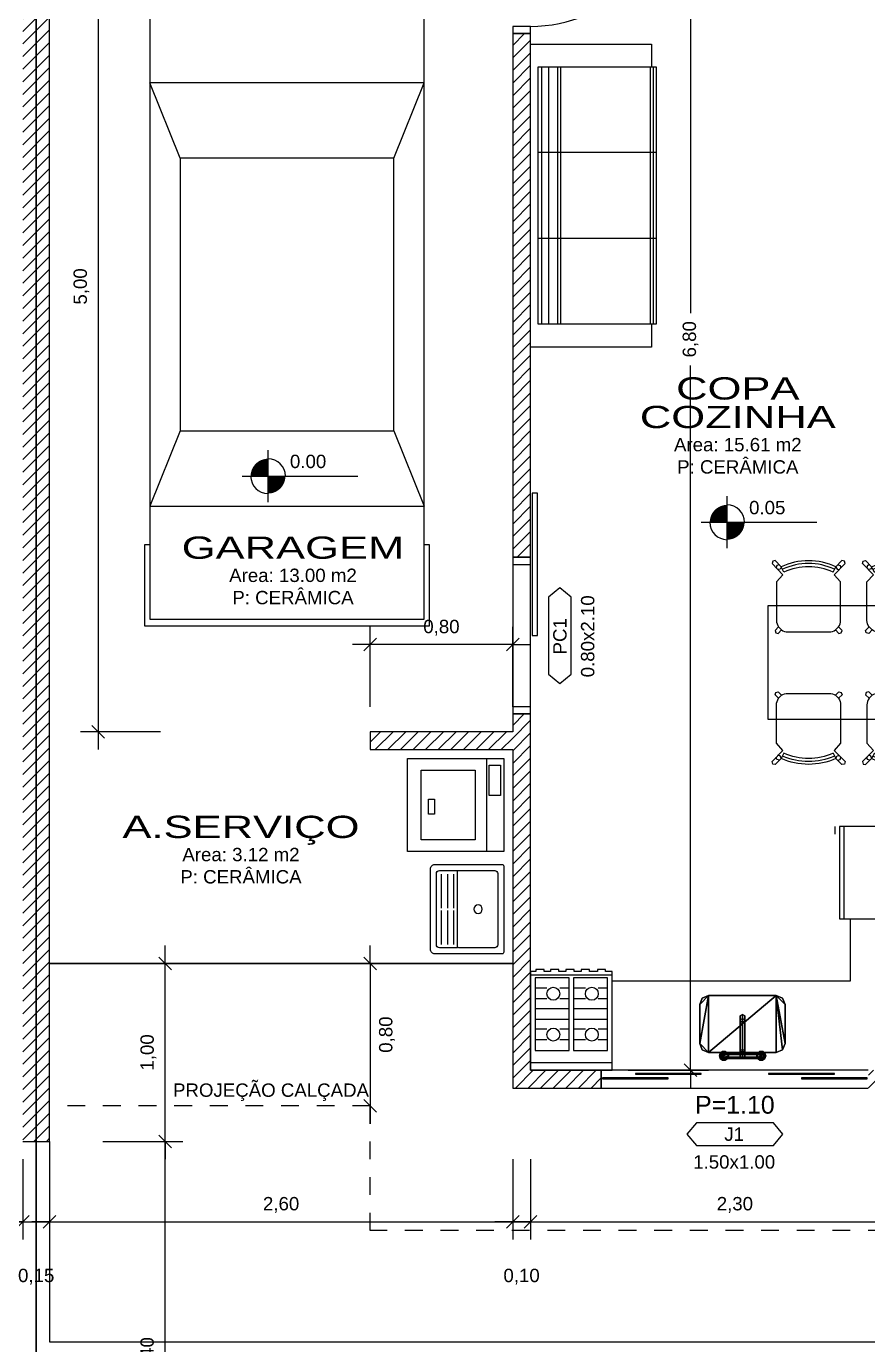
# Model space of a CAD drawing. Header units: metres. Extents: x 49 to 320, y -91 to 27.
# Drawn here: x 170.96 to 175.69, y 14.75 to 22.15 of the extents above; entities that cross this region are included whole.
import ezdxf
from ezdxf.enums import TextEntityAlignment as Align

# ---------------------------------------------------------------- set-up
doc = ezdxf.new("R2010")
doc.units = ezdxf.units.M
doc.header["$LTSCALE"] = 0.2
doc.linetypes.add('DASHED', pattern=[0.75, 0.5, -0.25])
for name, color, linetype in [('ARQ-___-___-CTA', 240, 'Continuous'), ('ARQ-___-___-LEG', 3, 'Continuous'), ('ARQ-___-___-TXT', 4, 'Continuous'), ('ARQ-___-___-VST', 9, 'Continuous'), ('ARQ-ALV', 6, 'Continuous'), ('ARQ-ALV-___-HTC', 13, 'Continuous'), ('ARQ-CXO', 2, 'Continuous'), ('ARQ-DVI', 1, 'Continuous'), ('ARQ-EQP', 24, 'Continuous'), ('ARQ-EQP-___-INT', 7, 'Continuous'), ('ARQ-MOB-___-INT', 7, 'Continuous'), ('ARQ-PIS', 2, 'Continuous')]:
    doc.layers.add(name, color=color, linetype=linetype)
doc.styles.add('REGUA100', font='arial.ttf')
doc.styles.add('REGUA60', font='arial.ttf')
doc.styles.add('REGUA80', font='arial.ttf')
doc.dimstyles.new('Active3D', dxfattribs={"dimtxt": 1.5, "dimasz": 0.01, "dimexe": 2, "dimexo": 3, "dimgap": 0.98, "dimtad": 1, "dimlfac": -1, "dimrnd": 0.005, "dimzin": 0, "dimtxsty": 'REGUA60', "dimblk": 'COTATR', "dimcen": 4, "dimdle": 4, "dimclrt": 2, "dimadec": 0, "dimazin": 0, "dimtfac": 1, "dimtmove": 2, "dimatfit": 2, "dimfxl": 1, "dimarcsym": 0})
pattern_1 = [(45, (187.28258, -1), (-0.03535534, 0.03535534), [])]

# ---------------------------------------------------------------- blocks, each defined once
blk = doc.blocks.new('IndEsq1')
blk.add_lwpolyline([(-4.32, 0.44), (4.32, 0.44), (5.38, 1.7), (4.32, 2.96), (-4.32, 2.96), (-5.38, 1.7)], close=True)
at = {"color": 0, "style": 'REGUA60', "width": 1.4}
for tag, p in [('CODESQUAD', (-0.08, 0.95)), ('DIMESQUAD', (-0.08, -2.17))]:
    blk.add_attdef(tag, text='', height=1.5, dxfattribs=at).set_placement(p, align=Align.CENTER)
at = {"color": 0, "style": 'REGUA60', "width": 1.4, "flags": 9}
blk.add_attdef('PEITORIL', text='', height=1.5, dxfattribs=at).set_placement((0.22, -4.49), align=Align.CENTER)
at = {"style": 'REGUA60', "width": 1.4, "flags": 9}
blk.add_attdef('LOCAL', text='', height=1.5, dxfattribs=at).set_placement((-0.08, -6.56), align=Align.CENTER)
blk = doc.blocks.new('MBSOF232')
at = {"color": 0}
blk.add_lwpolyline([(100, 80), (-100, 80), (-100, 0), (-85, 0), (-85, -3), (85, -3), (85, 0), (100, 0)], close=True, dxfattribs=at)
at = {"layer": 'ARQ-MOB-___-INT'}
for p, q in [((85, 72.61), (-85, 72.61)), ((-28.51, -3), (-28.51, 75)), ((28.33, -3), (28.33, 75)), ((85, 67.93), (-85, 67.93)), ((85, 61.9), (-85, 61.9)), ((85, 59.89), (-85, 59.89)), ((85, 0.66), (-85, 0.66)), ((85, -1.35), (-85, -1.35))]:
    blk.add_line(p, q, dxfattribs=at)
blk.add_lwpolyline([(85, 0), (85, 75), (-85, 75), (-85, 0)], dxfattribs=at)
blk = doc.blocks.new('MCCUB1_3')
at = {"color": 254}
mesh = blk.add_polyface(dxfattribs=at)
corners = [(-1.37, -30.51, 100.3), (-1.37, -30.51, 95.49), (-0.07, -31.26, 95.49), (-0.07, -31.26, 100.61), (-1.37, -29.01, 99.68), (-1.37, -29.01, 95.49), (-0.07, -28.26, 99.37), (-0.07, -28.26, 95.49), (1.23, -29.01, 99.68), (1.23, -29.01, 95.49), (1.23, -30.51, 100.3), (1.23, -30.51, 95.49), (-1.37, -27.24, 103.57), (-0.07, -27.55, 104.32), (-1.37, -26.62, 102.07), (-0.07, -26.31, 101.32), (1.23, -26.62, 102.07), (1.23, -27.24, 103.57), (-1.37, -10.62, 103.57), (-0.07, -10.31, 104.32), (-1.37, -11.24, 102.07), (-0.07, -11.55, 101.32), (1.23, -11.24, 102.07), (1.23, -10.62, 103.57), (-1.37, -7.57, 100.52), (-0.07, -7.04, 101.05), (-1.37, -8.63, 99.46), (-0.07, -9.16, 98.93), (1.23, -8.63, 99.46), (1.23, -7.57, 100.52), (-12.07, -6.6, 99.98), (-12.07, -7.35, 101.29), (11.93, -7.35, 101.29), (11.93, -6.6, 99.98), (-12.07, -7.36, 98.69), (11.93, -7.36, 98.69), (-12.07, -8.86, 98.7), (11.93, -8.86, 98.7), (-12.07, -9.6, 100), (11.93, -9.6, 100), (-12.07, -8.85, 101.29), (11.93, -8.85, 101.29), (12.46, -6.63, 106.88), (11.21, -5.72, 106.88), (9.67, -5.72, 106.88), (8.42, -6.62, 106.88), (7.93, -8.09, 106.88), (8.4, -9.56, 106.88), (9.64, -10.47, 106.88), (12.44, -9.59, 106.88), (11.19, -10.48, 106.88), (12.93, -8.12, 106.88), (12.46, -6.63, 101.88), (11.21, -5.72, 101.88), (9.67, -5.72, 101.88), (8.42, -6.62, 101.88), (7.93, -8.09, 101.88), (8.4, -9.56, 101.88), (9.64, -10.47, 101.88), (11.19, -10.48, 101.88), (12.44, -9.59, 101.88), (12.93, -8.12, 101.88), (-8.07, -8.12, 101.88), (-8.54, -6.63, 101.88), (-8.54, -6.63, 106.88), (-8.07, -8.12, 106.88), (-8.56, -9.59, 101.88), (-8.56, -9.59, 106.88), (-9.81, -10.48, 101.88), (-9.81, -10.48, 106.88), (-11.36, -10.47, 101.88), (-11.36, -10.47, 106.88), (-12.6, -9.56, 101.88), (-12.6, -9.56, 106.88), (-13.07, -8.09, 101.88), (-13.07, -8.09, 106.88), (-12.58, -6.62, 101.88), (-12.58, -6.62, 106.88), (-11.33, -5.72, 101.88), (-11.33, -5.72, 106.88), (-9.79, -5.72, 101.88), (-9.79, -5.72, 106.88)]
mesh.append_faces([[corners[k] for k in face] for face in [(30, 31, 32, 33), (34, 30, 33, 35), (36, 34, 35, 37), (38, 36, 37, 39), (40, 38, 39, 41), (31, 40, 41, 32), (52, 53, 43, 42), (53, 54, 44, 43), (54, 55, 45, 44), (55, 56, 46, 45), (56, 57, 47, 46), (57, 58, 48, 47), (58, 59, 50, 48), (59, 60, 49, 50), (60, 61, 51, 49), (61, 52, 42, 51), (62, 63, 64, 65), (66, 62, 65, 67), (68, 66, 67, 69), (70, 68, 69, 71), (72, 70, 71, 73), (74, 72, 73, 75), (76, 74, 75, 77), (78, 76, 77, 79), (80, 78, 79, 81), (63, 80, 81, 64)]], dxfattribs={"color": 254})
mesh.append_faces([[corners[k] for k in face] for face in [(32, 37, 35, 33), (49, 48, 50), (42, 49, 51), (64, 67, 65), (67, 71, 69)]], dxfattribs={"vtx0": -1, "color": 254})
mesh.append_faces([[corners[k] for k in face] for face in [(32, 39, 37), (42, 44, 45), (42, 45, 46), (42, 46, 47), (42, 47, 48), (64, 73, 71), (64, 75, 73), (64, 77, 75), (64, 79, 77)]], dxfattribs={"vtx0": -1, "vtx2": -1, "color": 254})
mesh.append_faces([[corners[k] for k in face] for face in [(24, 18, 19, 25), (26, 20, 18, 24), (27, 21, 20, 26), (28, 22, 21, 27), (29, 23, 22, 28), (25, 19, 23, 29)]], dxfattribs={"vtx1": -1, "color": 254})
mesh.append_faces([[corners[k] for k in face] for face in [(36, 38, 31)]], dxfattribs={"vtx1": -1, "vtx2": -1, "color": 254})
mesh.append_faces([[corners[k] for k in face] for face in [(12, 0, 3, 13), (14, 4, 0, 12), (15, 6, 4, 14), (16, 8, 6, 15), (17, 10, 8, 16), (13, 3, 10, 17), (18, 12, 13, 19), (20, 14, 12, 18), (21, 15, 14, 20), (22, 16, 15, 21), (23, 17, 16, 22), (19, 13, 17, 23)]], dxfattribs={"vtx1": -1, "vtx3": -1, "color": 254})
mesh.append_faces([[corners[k] for k in face] for face in [(32, 41, 39), (30, 34, 36, 31), (38, 40, 31), (42, 43, 44), (64, 81, 79)]], dxfattribs={"vtx2": -1, "color": 254})
mesh.append_faces([[corners[k] for k in face] for face in [(0, 1, 2, 3), (4, 5, 1, 0), (6, 7, 5, 4), (8, 9, 7, 6), (10, 11, 9, 8), (3, 2, 11, 10)]], dxfattribs={"vtx3": -1, "color": 254})
mesh = blk.add_polyface(dxfattribs=at)
corners = [(-24, -37, 70), (-22.54, -40.54, 70), (-19, -42, 70), (-24, -15, 70), (-22.54, -11.46, 70), (-19, -10, 70), (19, -10, 70), (19, -42, 70), (24, -15, 70), (24, -37, 70), (22.54, -40.54, 70), (22.54, -11.46, 70), (-24, -37, 85), (-22.54, -40.54, 85), (-19, -42, 85), (19, -42, 85), (22.54, -40.54, 85), (24, -37, 85), (24, -15, 85), (22.54, -11.46, 85), (19, -10, 85), (-19, -10, 85), (-22.54, -11.46, 85), (-24, -15, 85)]
mesh.append_faces([[corners[k] for k in face] for face in [(9, 7, 10), (6, 8, 11)]], dxfattribs={"vtx0": -1, "color": 254})
mesh.append_faces([[corners[k] for k in face] for face in [(0, 2, 3), (3, 2, 4), (4, 2, 5), (5, 2, 6), (8, 7, 9)]], dxfattribs={"vtx0": -1, "vtx1": -1, "color": 254})
mesh.append_faces([[corners[k] for k in face] for face in [(6, 7, 8)]], dxfattribs={"vtx0": -1, "vtx1": -1, "vtx2": -1, "color": 254})
mesh.append_faces([[corners[k] for k in face] for face in [(6, 2, 7)]], dxfattribs={"vtx0": -1, "vtx2": -1, "color": 254})
mesh.append_faces([[corners[k] for k in face] for face in [(12, 13, 0), (13, 14, 1), (14, 15, 2), (15, 16, 7), (16, 17, 10), (17, 18, 9), (18, 19, 8), (19, 20, 11), (20, 21, 6), (21, 22, 5), (22, 23, 4), (23, 12, 3)]], dxfattribs={"vtx1": -1, "color": 254})
mesh.append_faces([[corners[k] for k in face] for face in [(0, 1, 2), (13, 1, 0), (14, 2, 1), (15, 7, 2), (16, 10, 7), (17, 9, 10), (18, 8, 9), (19, 11, 8), (20, 6, 11), (21, 5, 6), (22, 4, 5), (23, 3, 4), (12, 0, 3)]], dxfattribs={"vtx2": -1, "color": 254})
blk = doc.blocks.new('EQF4B__2')
at = {"color": 0}
blk.add_lwpolyline([(25.5, -5), (-25.5, -5), (-25.5, -66.5), (-21.38, -66.5), (-21.38, -67.88), (-16.2, -67.88), (-16.2, -66.5), (-11.34, -66.5), (-11.34, -67.88), (-6.17, -67.88), (-6.17, -66.5), (-1.71, -66.5), (-1.71, -67.88), (3.46, -67.88), (3.46, -66.5), (7.78, -66.5), (7.78, -67.88), (12.95, -67.88), (12.95, -66.5), (17, -66.5), (17, -67.88), (22.17, -67.88), (22.17, -66.5), (25.5, -66.5)], close=True, dxfattribs=at)
at = {"layer": 'ARQ-EQP-___-INT'}
for p, q in [((-25.3, -9.71), (25.3, -9.71)), ((-22.6, -24.06), (-16.79, -24.06)), ((-8.71, -24.06), (-1.4, -24.06)), ((1.41, -24.06), (7.22, -24.06)), ((15.3, -24.06), (22.61, -24.06)), ((-22.6, -30.61), (-16.79, -30.61)), ((-8.71, -30.61), (-1.4, -30.61)), ((1.41, -30.61), (7.22, -30.61)), ((15.3, -30.61), (22.61, -30.61)), ((-22.6, -36.68), (-1.4, -36.68)), ((1.41, -36.68), (22.61, -36.68)), ((-22.6, -43.28), (-1.4, -43.28)), ((1.41, -43.28), (22.61, -43.28)), ((-22.6, -49.56), (-16.79, -49.56)), ((-22.6, -56.11), (-16.79, -56.11)), ((-8.71, -49.56), (-1.4, -49.56)), ((-8.71, -56.11), (-1.4, -56.11)), ((1.41, -49.56), (7.22, -49.56)), ((1.41, -56.11), (7.22, -56.11)), ((15.3, -49.56), (22.61, -49.56)), ((15.3, -56.11), (22.61, -56.11)), ((-25.3, -64.38), (25.3, -64.38))]:
    blk.add_line(p, q, dxfattribs=at)
for points in [[(-22.6, -62.6), (-1.4, -62.6), (-1.4, -17.4), (-22.6, -17.4)], [(1.41, -62.6), (22.61, -62.6), (22.61, -17.4), (1.41, -17.4)]]:
    blk.add_lwpolyline(points, close=True, dxfattribs=at)
for centre in [(-12.75, -27.25), (11.26, -27.25), (-12.75, -52.75), (11.26, -52.75)]:
    blk.add_circle(centre, 4.04, dxfattribs=at)
blk = doc.blocks.new('EQREFR22')
at = {"color": 0}
blk.add_lwpolyline([(30.5, -10), (-30.5, -10), (-30.5, -76), (30.5, -76)], close=True, dxfattribs=at)
at = {"layer": 'ARQ-EQP-___-INT'}
for p, q in [((-30.5, -73), (30.5, -73)), ((-30.5, -79), (-25.5, -79))]:
    blk.add_line(p, q, dxfattribs=at)
blk = doc.blocks.new('MBCAD4_2')
at = {"color": 0}
blk.add_lwpolyline([(0.02, 49.68, 0.106639), (-19.24, 45.52), (-23.45, 49.88), (-25.13, 49.43), (-25.63, 47.77), (-18.01, 39.93), (-22.5, 34.87), (-22.5, 7.87, 0.159591), (-21.02, 3.34), (-23.5, 0.83), (-22.98, -0.82), (-21.31, -1.27), (-18.97, 1.19, 0.162734), (-14.5, -0.13), (0, -0.13), (14.5, -0.13, 0.162734), (18.97, 1.19), (21.31, -1.27), (22.98, -0.82), (23.5, 0.83), (21.02, 3.34, 0.159591), (22.5, 7.87), (22.5, 34.87), (18.01, 39.93), (25.63, 47.77), (25.13, 49.43), (23.45, 49.88), (19.24, 45.52, 0.106639), (-0.02, 49.68)], format="xyb", dxfattribs=at)
at = {"layer": 'ARQ-MOB-___-INT'}
for p, q in [((-17.22, 41.8), (-19.24, 45.52)), ((17.25, 41.79), (19.24, 45.52)), ((-18.97, 1.19), (-21.02, 3.34)), ((18.97, 1.19), (21.02, 3.34))]:
    blk.add_line(p, q, dxfattribs=at)
for points in [[(-20.47, 46.81), (-22.16, 46.38), (-22.64, 44.7)], [(20.47, 46.81), (22.16, 46.38), (22.64, 44.7)], [(-19.21, 45.27), (-19.99, 43.71), (-21.73, 43.57)], [(19.21, 45.27), (19.99, 43.71), (21.73, 43.57)]]:
    blk.add_lwpolyline(points, dxfattribs=at)
for radius in [43.95, 41.7]:
    blk.add_arc((0, 3.82), radius, 65.57124, 114.39729, dxfattribs=at)
blk = doc.blocks.new('ACVEIC22')
at = {"color": 0}
blk.add_lwpolyline([(77, 180.74), (80, 180.74), (80, 226.21), (-80, 226.21), (-80, 180.74), (-77, 180.74), (-77, -130.66), (-80, -130.66), (-80, -196.28), (80, -196.28), (80, -130.66), (77, -130.66)], close=True, dxfattribs=at)
at = {"layer": 'ARQ-EQP-___-INT'}
for p, q in [((77, 222.31), (-77, 222.31)), ((-77, 222.31), (-77, 180.74)), ((77, 180.74), (77, 222.31)), ((77, 158.93), (-77, 158.93)), ((-60, 116.64), (-77, 158.93)), ((60, 116.64), (77, 158.93)), ((-60, -36.48), (-77, -78.77)), ((60, -36.48), (77, -78.77)), ((-77, -78.77), (77, -78.77)), ((-77, -130.66), (-77, -196.28)), ((77, -130.66), (77, -196.28)), ((-77, -169.29), (77, -169.29))]:
    blk.add_line(p, q, dxfattribs=at)
for points in [[(60, 116.64), (-60, 116.64), (-60, -36.48), (60, -36.48)], [(-39.03, -191.08), (-39.03, -174.28), (-74.03, -174.28), (-74.03, -191.08)], [(73.64, -191.08), (73.64, -174.28), (38.64, -174.28), (38.64, -191.08)]]:
    blk.add_lwpolyline(points, close=True, dxfattribs=at)
blk = doc.blocks.new('EQLAV1_2')
at = {"color": 0}
blk.add_lwpolyline([(30.75, -10), (-30.75, -10), (-30.75, -73.5), (30.75, -73.5)], close=True, dxfattribs=at)
at = {"layer": 'ARQ-EQP-___-INT'}
blk.add_line((30.75, -21.33), (-30.75, -21.33), dxfattribs=at)
for points in [[(6.39, -19.59), (26.39, -19.59), (26.39, -12.1), (6.39, -12.1)], [(22.95, -64.65), (22.95, -28.84), (-22.96, -28.84), (-22.96, -64.65)], [(3.97, -59.71), (3.97, -55.71), (-6.03, -55.71), (-6.03, -59.71)]]:
    blk.add_lwpolyline(points, close=True, dxfattribs=at)
blk = doc.blocks.new('SAT13S_2')
at = {"layer": 'ARQ-EQP', "color": 0, "linetype": 'ByBlock'}
blk.add_lwpolyline([(-26.5, -48.5), (26.5, -48.5, 0.414214), (29.5, -45.5), (29.5, -1, 0.414214), (28.5, 0), (-28.5, 0, 0.414214), (-29.5, -1), (-29.5, -45.5, 0.414214)], format="xyb", close=True, dxfattribs=at)
at = {"layer": 'ARQ-EQP-___-INT'}
for points in [[(25.5, -27.69), (25.5, -6, 0.414214), (23.5, -4), (-23.5, -4, 0.414214), (-25.5, -6), (-25.5, -27.69)], [(-25.5, -27.84), (-25.5, -29.65, 0.414214), (-24.5, -30.65), (-23.25, -30.65), (23.1, -30.65), (24.5, -30.65, 0.414214), (25.5, -29.65), (25.5, -27.84)], [(-25.5, -30.5), (-25.5, -42.5, 0.414214), (-23.5, -44.5)], [(-23.5, -44.5), (23.5, -44.5, 0.414214), (25.5, -42.5), (25.5, -30.5, 0.414214)], [(-23.25, -33.03), (-0.9, -33.03, 0.414214)], [(0.75, -33.03), (23.1, -33.03, 0.414214)], [(-23.25, -37.03), (-0.9, -37.03, 0.414214)], [(-23.25, -41.03), (-0.9, -41.03, 0.414214)], [(0.75, -37.03), (23.1, -37.03, 0.414214)], [(0.75, -41.03), (23.1, -41.03, 0.414214)]]:
    blk.add_lwpolyline(points, format="xyb", dxfattribs=at)
blk.add_circle((0, -17), 2.8, dxfattribs=at)
blk = doc.blocks.new('IndUni1')
at = {"color": 4, "style": 'REGUA100', "width": 1.4, "flags": 8}
blk.add_attdef('NOME1', text='', height=2.5, dxfattribs=at).set_placement((0.24, 2.99), align=Align.CENTER)
at = {"color": 4, "style": 'REGUA100', "width": 1.4}
blk.add_attdef('NOME2', text='', height=2.5, dxfattribs=at).set_placement((0.24, -0.22), align=Align.CENTER)
at = {"color": 0, "style": 'REGUA60', "width": 1.4}
for tag, p in [('AREA', (0.24, -2.82)), ('PERIM', (0.24, -5.32)), ('PISO', (0.24, -7.82)), ('PAREDE', (0.24, -10.32)), ('TETO', (0.24, -12.82))]:
    blk.add_attdef(tag, text='', height=1.5, dxfattribs=at).set_placement(p, align=Align.CENTER)
blk = doc.blocks.new('COTATR')
at = {"color": 6}
blk.add_line((-71, -71), (71, 71), dxfattribs=at)
at = {"color": 0, "linetype": 'ByBlock'}
blk.add_line((0, 0), (200, 0), dxfattribs=at)
blk = doc.blocks.new('*D104')
at = {"layer": 'ARQ-___-___-CTA', "color": 0, "lineweight": -2, "transparency": 16777216}
for p, q in [((170.9439, 15.786), (170.9439, 15.336)), ((168.3444, 15.436), (170.9434, 15.436))]:
    blk.add_line(p, q, dxfattribs=at)
at = {"layer": 'Defpoints', "color": 0, "transparency": 16777216}
for p in [(168.3439, 15.936), (170.9439, 15.936), (170.9439, 15.436)]:
    blk.add_point(p, dxfattribs=at)
at = {"layer": 'ARQ-___-___-CTA', "color": 0, "lineweight": -2, "transparency": 16777216, "xscale": 0.0005, "yscale": 0.0005, "zscale": 0.0005, "rotation": 180}
blk.add_blockref('COTATR', (168.3439, 15.436), dxfattribs=at)
at = {"layer": 'ARQ-___-___-CTA', "color": 0, "lineweight": -2, "transparency": 16777216, "xscale": 0.0005, "yscale": 0.0005, "zscale": 0.0005}
blk.add_blockref('COTATR', (170.9439, 15.436), dxfattribs=at)
at = {"layer": 'ARQ-___-___-CTA', "color": 2, "transparency": 16777216, "insert": (169.6439, 15.5301), "char_height": 0.075, "attachment_point": 5, "style": 'REGUA60'}
blk.add_mtext('2,60', dxfattribs=at)
blk = doc.blocks.new('*D105')
at = {"layer": 'ARQ-___-___-CTA', "color": 0, "lineweight": -2, "transparency": 16777216}
for p, q in [((171.0939, 15.786), (171.0939, 15.336)), ((170.9444, 15.436), (171.0934, 15.436))]:
    blk.add_line(p, q, dxfattribs=at)
at = {"layer": 'Defpoints', "color": 0, "transparency": 16777216}
for p in [(170.9439, 15.936), (171.0939, 15.936), (171.0939, 15.436)]:
    blk.add_point(p, dxfattribs=at)
at = {"layer": 'ARQ-___-___-CTA', "color": 0, "lineweight": -2, "transparency": 16777216, "xscale": 0.0005, "yscale": 0.0005, "zscale": 0.0005, "rotation": 180}
blk.add_blockref('COTATR', (170.9439, 15.436), dxfattribs=at)
at = {"layer": 'ARQ-___-___-CTA', "color": 0, "lineweight": -2, "transparency": 16777216, "xscale": 0.0005, "yscale": 0.0005, "zscale": 0.0005}
blk.add_blockref('COTATR', (171.0939, 15.436), dxfattribs=at)
at = {"layer": 'ARQ-___-___-CTA', "color": 2, "transparency": 16777216, "insert": (171.0189, 15.1273), "char_height": 0.075, "attachment_point": 5, "style": 'REGUA60'}
blk.add_mtext('0,15', dxfattribs=at)
blk = doc.blocks.new('*D106')
at = {"layer": 'ARQ-___-___-CTA', "color": 0, "lineweight": -2, "transparency": 16777216}
for p, q in [((173.6939, 15.786), (173.6939, 15.336)), ((171.0944, 15.436), (173.6934, 15.436))]:
    blk.add_line(p, q, dxfattribs=at)
at = {"layer": 'Defpoints', "color": 0, "transparency": 16777216}
for p in [(171.0939, 15.936), (173.6939, 15.936), (173.6939, 15.436)]:
    blk.add_point(p, dxfattribs=at)
at = {"layer": 'ARQ-___-___-CTA', "color": 0, "lineweight": -2, "transparency": 16777216, "xscale": 0.0005, "yscale": 0.0005, "zscale": 0.0005, "rotation": 180}
blk.add_blockref('COTATR', (171.0939, 15.436), dxfattribs=at)
at = {"layer": 'ARQ-___-___-CTA', "color": 0, "lineweight": -2, "transparency": 16777216, "xscale": 0.0005, "yscale": 0.0005, "zscale": 0.0005}
blk.add_blockref('COTATR', (173.6939, 15.436), dxfattribs=at)
at = {"layer": 'ARQ-___-___-CTA', "color": 2, "transparency": 16777216, "insert": (172.3939, 15.5301), "char_height": 0.075, "attachment_point": 5, "style": 'REGUA60'}
blk.add_mtext('2,60', dxfattribs=at)
blk = doc.blocks.new('*D107')
at = {"layer": 'ARQ-___-___-CTA', "color": 0, "lineweight": -2, "transparency": 16777216}
for p, q in [((173.7939, 15.786), (173.7939, 15.336)), ((173.6944, 15.436), (173.7934, 15.436))]:
    blk.add_line(p, q, dxfattribs=at)
at = {"layer": 'Defpoints', "color": 0, "transparency": 16777216}
for p in [(173.6939, 15.936), (173.7939, 15.936), (173.7939, 15.436)]:
    blk.add_point(p, dxfattribs=at)
at = {"layer": 'ARQ-___-___-CTA', "color": 0, "lineweight": -2, "transparency": 16777216, "xscale": 0.0005, "yscale": 0.0005, "zscale": 0.0005, "rotation": 180}
blk.add_blockref('COTATR', (173.6939, 15.436), dxfattribs=at)
at = {"layer": 'ARQ-___-___-CTA', "color": 0, "lineweight": -2, "transparency": 16777216, "xscale": 0.0005, "yscale": 0.0005, "zscale": 0.0005}
blk.add_blockref('COTATR', (173.7939, 15.436), dxfattribs=at)
at = {"layer": 'ARQ-___-___-CTA', "color": 2, "transparency": 16777216, "insert": (173.7439, 15.1273), "char_height": 0.075, "attachment_point": 5, "style": 'REGUA60'}
blk.add_mtext('0,10', dxfattribs=at)
blk = doc.blocks.new('*D108')
at = {"layer": 'ARQ-___-___-CTA', "color": 0, "lineweight": -2, "transparency": 16777216}
for p, q in [((176.0889, 15.786), (176.0889, 15.336)), ((173.7944, 15.436), (176.0884, 15.436))]:
    blk.add_line(p, q, dxfattribs=at)
at = {"layer": 'Defpoints', "color": 0, "transparency": 16777216}
for p in [(173.7939, 15.936), (176.0889, 15.936), (176.0889, 15.436)]:
    blk.add_point(p, dxfattribs=at)
at = {"layer": 'ARQ-___-___-CTA', "color": 0, "lineweight": -2, "transparency": 16777216, "xscale": 0.0005, "yscale": 0.0005, "zscale": 0.0005, "rotation": 180}
blk.add_blockref('COTATR', (173.7939, 15.436), dxfattribs=at)
at = {"layer": 'ARQ-___-___-CTA', "color": 0, "lineweight": -2, "transparency": 16777216, "xscale": 0.0005, "yscale": 0.0005, "zscale": 0.0005}
blk.add_blockref('COTATR', (176.0889, 15.436), dxfattribs=at)
at = {"layer": 'ARQ-___-___-CTA', "color": 2, "transparency": 16777216, "insert": (174.9414, 15.5301), "char_height": 0.075, "attachment_point": 5, "style": 'REGUA60'}
blk.add_mtext('2,30', dxfattribs=at)
blk = doc.blocks.new('*D149')
at = {"layer": 'ARQ-___-___-CTA', "color": 0, "lineweight": -2, "transparency": 16777216}
for p, q in [((172.8939, 18.3261), (172.8939, 18.7761)), ((173.6939, 18.3261), (173.6939, 18.7761)), ((173.6934, 18.6761), (172.8944, 18.6761))]:
    blk.add_line(p, q, dxfattribs=at)
at = {"layer": 'Defpoints', "color": 0, "transparency": 16777216}
for p in [(172.8939, 18.6761), (172.8939, 18.1761), (173.6939, 18.1761)]:
    blk.add_point(p, dxfattribs=at)
at = {"layer": 'ARQ-___-___-CTA', "color": 0, "lineweight": -2, "transparency": 16777216, "xscale": 0.0005, "yscale": 0.0005, "zscale": 0.0005, "rotation": 180}
blk.add_blockref('COTATR', (172.8939, 18.6761), dxfattribs=at)
at = {"layer": 'ARQ-___-___-CTA', "color": 0, "lineweight": -2, "transparency": 16777216, "xscale": 0.0005, "yscale": 0.0005, "zscale": 0.0005}
blk.add_blockref('COTATR', (173.6939, 18.6761), dxfattribs=at)
at = {"layer": 'ARQ-___-___-CTA', "color": 2, "transparency": 16777216, "insert": (173.2939, 18.7702), "char_height": 0.075, "attachment_point": 5, "style": 'REGUA60'}
blk.add_mtext('0,80', dxfattribs=at)
blk = doc.blocks.new('*D150')
at = {"layer": 'ARQ-___-___-CTA', "color": 0, "lineweight": -2, "transparency": 16777216}
for p, q in [((171.7171, 23.186), (171.2671, 23.186)), ((171.3671, 23.1855), (171.3671, 18.1865)), ((171.7171, 18.186), (171.2671, 18.186))]:
    blk.add_line(p, q, dxfattribs=at)
at = {"layer": 'Defpoints', "color": 0, "transparency": 16777216}
for p in [(171.8671, 23.186), (171.3671, 18.186), (171.8671, 18.186)]:
    blk.add_point(p, dxfattribs=at)
at = {"layer": 'ARQ-___-___-CTA', "color": 0, "lineweight": -2, "transparency": 16777216, "xscale": 0.0005, "yscale": 0.0005, "zscale": 0.0005}
for p, rotation in [((171.3671, 23.186), 90), ((171.3671, 18.186), 270)]:
    blk.add_blockref('COTATR', p, dxfattribs=dict(at, rotation=rotation))
at = {"layer": 'ARQ-___-___-CTA', "color": 2, "transparency": 16777216, "insert": (171.273, 20.686), "char_height": 0.075, "attachment_point": 5, "rotation": 90, "style": 'REGUA60'}
blk.add_mtext('5,00', dxfattribs=at)
blk = doc.blocks.new('*D180')
at = {"layer": 'ARQ-___-___-CTA', "color": 0, "lineweight": -2, "transparency": 16777216}
for p, q in [((171.3926, 15.886), (171.8426, 15.886)), ((171.7426, 13.4865), (171.7426, 15.8855))]:
    blk.add_line(p, q, dxfattribs=at)
at = {"layer": 'Defpoints', "color": 0, "transparency": 16777216}
for p in [(171.2426, 15.886), (171.7426, 15.886), (171.2426, 13.486)]:
    blk.add_point(p, dxfattribs=at)
at = {"layer": 'ARQ-___-___-CTA', "color": 0, "lineweight": -2, "transparency": 16777216, "xscale": 0.0005, "yscale": 0.0005, "zscale": 0.0005}
for p, rotation in [((171.7426, 15.886), 90), ((171.7426, 13.486), 270)]:
    blk.add_blockref('COTATR', p, dxfattribs=dict(at, rotation=rotation))
at = {"layer": 'ARQ-___-___-CTA', "color": 2, "transparency": 16777216, "insert": (171.6485, 14.686), "char_height": 0.075, "attachment_point": 5, "rotation": 90, "style": 'REGUA60'}
blk.add_mtext('2,40', dxfattribs=at)
blk = doc.blocks.new('*D181')
at = {"layer": 'ARQ-___-___-CTA', "color": 0, "lineweight": -2, "transparency": 16777216}
for p, q in [((171.3926, 16.886), (171.8426, 16.886)), ((171.7426, 15.8865), (171.7426, 16.8855))]:
    blk.add_line(p, q, dxfattribs=at)
at = {"layer": 'Defpoints', "color": 0, "transparency": 16777216}
for p in [(171.2426, 16.886), (171.7426, 16.886), (171.2426, 15.886)]:
    blk.add_point(p, dxfattribs=at)
at = {"layer": 'ARQ-___-___-CTA', "color": 0, "lineweight": -2, "transparency": 16777216, "xscale": 0.0005, "yscale": 0.0005, "zscale": 0.0005}
for p, rotation in [((171.7426, 16.886), 90), ((171.7426, 15.886), 270)]:
    blk.add_blockref('COTATR', p, dxfattribs=dict(at, rotation=rotation))
at = {"layer": 'ARQ-___-___-CTA', "color": 2, "transparency": 16777216, "insert": (171.6485, 16.386), "char_height": 0.075, "attachment_point": 5, "rotation": 90, "style": 'REGUA60'}
blk.add_mtext('1,00', dxfattribs=at)
blk = doc.blocks.new('NivelPB')
for p, q in [((0, -2.92), (0, 2.92)), ((-2.92, 0), (10.07, 0))]:
    blk.add_line(p, q)
at = {"const_width": 1.95}
for points in [[(-0.98, 0, -0.414214), (0, 0.98, -0.618034)], [(0, -0.98, 0.414214), (0.98, 0, 0.618034)]]:
    blk.add_lwpolyline(points, format="xyb", dxfattribs=at)
for start, end in [(0, 90), (180, 270)]:
    blk.add_arc((0, 0), 1.95, start, end)
at = {"color": 0, "linetype": 'ByBlock', "style": 'REGUA60', "width": 1.4}
blk.add_attdef('NIVEL', (2.46, 0.9), '', height=1.5, dxfattribs=at)
blk = doc.blocks.new('*D192')
at = {"layer": 'ARQ-___-___-CTA', "color": 0, "lineweight": -2, "transparency": 16777216}
for p, q in [((174.3426, 23.086), (174.7926, 23.086)), ((174.6926, 23.0855), (174.6926, 20.5359)), ((174.6926, 16.2865), (174.6926, 20.2429)), ((174.3426, 16.286), (174.7926, 16.286))]:
    blk.add_line(p, q, dxfattribs=at)
at = {"layer": 'Defpoints', "color": 0, "transparency": 16777216}
for p in [(174.1926, 23.086), (174.6926, 23.086), (174.1926, 16.286)]:
    blk.add_point(p, dxfattribs=at)
at = {"layer": 'ARQ-___-___-CTA', "color": 0, "lineweight": -2, "transparency": 16777216, "xscale": 0.0005, "yscale": 0.0005, "zscale": 0.0005}
for p, rotation in [((174.6926, 23.086), 90), ((174.6926, 16.286), 270)]:
    blk.add_blockref('COTATR', p, dxfattribs=dict(at, rotation=rotation))
at = {"layer": 'ARQ-___-___-CTA', "color": 2, "transparency": 16777216, "insert": (174.6926, 20.3894), "char_height": 0.075, "attachment_point": 5, "rotation": 90, "style": 'REGUA60'}
blk.add_mtext('6,80', dxfattribs=at)

msp = doc.modelspace()

# ---------------------------------------------------------------- hatches: boundary and pattern name
at = {"layer": 'ARQ-ALV-___-HTC'}
h = msp.add_hatch(dxfattribs=at)
h.set_pattern_fill('_U', color=256, scale=0.05, angle=45, style=0, pattern_type=0)
h.set_pattern_definition(pattern_1)
h.paths.add_polyline_path([(171.0939, 24.186), (170.9439, 24.186), (170.9439, 15.886), (171.0939, 15.886)])
h = msp.add_hatch(dxfattribs=at)
h.set_pattern_fill('_U', color=256, scale=0.05, angle=45, style=0, pattern_type=0)
h.set_pattern_definition(pattern_1)
h.paths.add_polyline_path([(173.6939, 22.986), (173.7939, 22.986), (173.7939, 23.086), (173.6939, 23.186)])
h.paths.add_polyline_path([(173.6939, 19.166), (173.7939, 19.166), (173.7939, 22.106), (173.6939, 22.106)])
h.paths.add_polyline_path([(173.6939, 18.286), (173.6939, 16.186), (173.7939, 16.286), (173.7939, 18.286)])
h = msp.add_hatch(dxfattribs=at)
h.set_pattern_fill('_U', color=256, scale=0.05, angle=45, style=0, pattern_type=0)
h.set_pattern_definition(pattern_1)
h.paths.add_polyline_path([(173.6939, 18.086), (173.6939, 18.186), (172.8939, 18.186), (172.8939, 18.086)])
h = msp.add_hatch(dxfattribs=at)
h.set_pattern_fill('_U', color=256, scale=0.05, angle=45, style=0, pattern_type=0)
h.set_pattern_definition(pattern_1)
h.paths.add_polyline_path([(178.6389, 16.186), (179.5889, 16.186), (179.5889, 16.286), (178.6389, 16.286)])
h.paths.add_polyline_path([(177.1389, 16.186), (177.1389, 16.286), (175.6914, 16.286), (175.6914, 16.186)])
h.paths.add_polyline_path([(174.1914, 16.186), (174.1914, 16.286), (173.7939, 16.286), (173.6939, 16.186)])

# ---------------------------------------------------------------- linework, layer by layer
at = {"layer": 'ARQ-___-___-CTA'}
msp.add_line((172.8939, 16.8855), (172.8939, 16.0865), dxfattribs=at)
at = {"layer": 'ARQ-___-___-TXT', "const_width": 0.01}
msp.add_lwpolyline([(171.0189, 25.186), (171.0189, 4.186)], dxfattribs=at)
at = {"layer": 'ARQ-___-___-VST'}
for p, q in [((173.6939, 19.126), (173.6939, 18.326)), ((173.7939, 18.326), (173.7939, 19.126)), ((175.1289, 18.2545), (175.1289, 18.8945)), ((175.1289, 18.8945), (176.0889, 18.8945)), ((176.0889, 18.2545), (175.1289, 18.2545)), ((175.5889, 17.136), (175.5889, 16.786)), ((175.5889, 16.786), (174.2529, 16.786)), ((175.6904, 16.286), (174.1924, 16.286)), ((174.1924, 16.186), (175.6904, 16.186)), ((171.0939, 15.886), (171.0939, 14.761)), ((171.0939, 14.761), (179.5889, 14.761))]:
    msp.add_line(p, q, dxfattribs=at)
at = {"layer": 'ARQ-___-___-VST', "linetype": 'DASHED'}
for p, q in [((172.8939, 16.086), (171.0939, 16.086)), ((172.8939, 15.386), (172.8939, 16.086)), ((179.5889, 15.386), (172.8939, 15.386))]:
    msp.add_line(p, q, dxfattribs=at)
at = {"layer": 'ARQ-ALV'}
for p, q in [((171.0939, 15.886), (171.0939, 24.186)), ((173.7939, 22.106), (173.6939, 22.106)), ((173.6939, 22.106), (173.6939, 19.166)), ((173.7939, 19.166), (173.7939, 22.106)), ((173.6939, 19.166), (173.7939, 19.166)), ((173.7939, 18.286), (173.6939, 18.286)), ((173.6939, 18.286), (173.6939, 18.186)), ((173.7939, 16.286), (173.7939, 18.286)), ((172.8939, 18.186), (172.8939, 18.086)), ((173.6939, 18.186), (172.8939, 18.186)), ((172.8939, 18.086), (173.6939, 18.086)), ((173.6939, 18.086), (173.6939, 16.186)), ((174.1914, 16.286), (173.7939, 16.286)), ((174.1914, 16.186), (174.1914, 16.286)), ((173.6939, 16.186), (174.1914, 16.186)), ((170.9439, 15.886), (171.0939, 15.886))]:
    msp.add_line(p, q, dxfattribs=at)
at = {"layer": 'ARQ-CXO'}
for p, q in [((173.6939, 22.146), (173.6939, 22.106)), ((173.7939, 22.146), (173.6939, 22.146)), ((173.7939, 22.106), (173.7939, 22.146)), ((173.6939, 22.106), (173.7939, 22.106)), ((173.8039, 19.526), (173.8039, 18.726)), ((173.8339, 19.526), (173.8039, 19.526)), ((173.8339, 18.726), (173.8339, 19.526)), ((173.7939, 19.166), (173.6939, 19.166)), ((173.6939, 19.166), (173.6939, 19.126)), ((173.6939, 19.126), (173.7939, 19.126)), ((173.7939, 19.126), (173.7939, 19.166)), ((173.8039, 18.726), (173.8339, 18.726)), ((173.6939, 18.326), (173.6939, 18.286)), ((173.7939, 18.326), (173.6939, 18.326)), ((173.6939, 18.286), (173.7939, 18.286)), ((173.7939, 18.286), (173.7939, 18.326)), ((174.1924, 16.286), (174.1914, 16.286)), ((174.1914, 16.286), (174.1914, 16.186)), ((174.1924, 16.186), (174.1924, 16.286)), ((174.1914, 16.186), (174.1924, 16.186))]:
    msp.add_line(p, q, dxfattribs=at)
at = {"layer": 'ARQ-DVI'}
for p, q in [((174.5676, 16.2435), (174.1984, 16.2435)), ((174.1984, 16.2435), (174.1984, 16.2385)), ((174.1984, 16.2385), (174.5676, 16.2385)), ((174.7523, 16.2685), (174.383, 16.2685)), ((174.383, 16.2685), (174.383, 16.2635)), ((174.383, 16.2635), (174.7523, 16.2635)), ((174.5676, 16.2385), (174.5676, 16.2435)), ((174.7523, 16.2635), (174.7523, 16.2685)), ((175.4998, 16.2685), (175.1305, 16.2685)), ((175.1305, 16.2685), (175.1305, 16.2635)), ((175.1305, 16.2635), (175.4998, 16.2635)), ((175.6844, 16.2435), (175.3151, 16.2435)), ((175.3151, 16.2435), (175.3151, 16.2385)), ((175.3151, 16.2385), (175.6844, 16.2385)), ((175.4998, 16.2635), (175.4998, 16.2685)), ((175.6844, 16.2385), (175.6844, 16.2435))]:
    msp.add_line(p, q, dxfattribs=at)
at = {"layer": 'ARQ-PIS'}
for p, q in [((173.6939, 19.126), (173.6939, 18.326)), ((171.0939, 16.886), (173.6939, 16.886)), ((173.6939, 16.886), (171.0939, 16.886))]:
    msp.add_line(p, q, dxfattribs=at)
msp.add_arc((173.7939, 22.946), 0.8, 270, 0, dxfattribs=at)

# ---------------------------------------------------------------- block references
at = {"xscale": 0.01, "yscale": 0.01, "zscale": 0.01, "rotation": 180}
msp.add_blockref('ACVEIC22', (172.4275, 21.0421), dxfattribs=at)
at = {"layer": 'ARQ-___-___-CTA', "color": 2}
ref = msp.add_blockref('NivelPB', (172.3204, 19.6212), dxfattribs=dict(at, xscale=0.05, yscale=0.05, zscale=0.05))
ref.add_attrib('NIVEL', '0.00', (172.4434, 19.6664), dxfattribs={"layer": '0', "color": 0, "linetype": 'ByBlock', "height": 0.075, "style": 'REGUA60'})
ref = msp.add_blockref('NivelPB', (174.898, 19.362), dxfattribs=dict(at, xscale=0.05, yscale=0.05, zscale=0.05))
ref.add_attrib('NIVEL', '0.05', (175.021, 19.4072), dxfattribs={"layer": '0', "color": 0, "linetype": 'ByBlock', "height": 0.075, "style": 'REGUA60'})
at = {"layer": 'ARQ-___-___-CTA', "xscale": 0.0005, "yscale": 0.0005, "zscale": 0.0005}
for p, rotation in [((172.8939, 16.886), 90), ((172.8939, 16.086), 270)]:
    msp.add_blockref('COTATR', p, dxfattribs=dict(at, rotation=rotation))
at = {"layer": 'ARQ-___-___-LEG'}
ref = msp.add_blockref('IndEsq1', (174.0439, 18.726), dxfattribs=dict(at, xscale=0.05, yscale=0.05, zscale=0.05, rotation=90))
ref.add_attrib('CODESQUAD', 'PC1', dxfattribs={"layer": '0', "color": 0, "height": 0.075, "rotation": 90, "style": 'REGUA60'}).set_placement((173.9964, 18.722), align=Align.CENTER)
ref.add_attrib('DIMESQUAD', '0.80x2.10', dxfattribs={"layer": '0', "color": 0, "height": 0.075, "rotation": 90, "style": 'REGUA60'}).set_placement((174.1523, 18.722), align=Align.CENTER)
ref = msp.add_blockref('IndEsq1', (174.9414, 15.8423), dxfattribs=dict(at, xscale=0.05, yscale=0.05, zscale=0.05))
ref.add_attrib('CODESQUAD', 'J1', dxfattribs={"layer": '0', "color": 0, "height": 0.075, "style": 'REGUA60'}).set_placement((174.9374, 15.8898), align=Align.CENTER)
ref.add_attrib('DIMESQUAD', '1.50x1.00', dxfattribs={"layer": '0', "color": 0, "height": 0.075, "style": 'REGUA60'}).set_placement((174.9374, 15.7338), align=Align.CENTER)
at = {"layer": 'ARQ-___-___-TXT'}
ref = msp.add_blockref('IndUni1', (174.9457, 19.9017), dxfattribs=dict(at, xscale=0.05, yscale=0.05, zscale=0.05))
ref.add_attrib('NOME1', 'COPA', dxfattribs={"layer": '0', "color": 4, "height": 0.125, "style": 'REGUA100', "width": 1.4, "flags": 8}).set_placement((174.9577, 20.0512), align=Align.CENTER)
ref.add_attrib('NOME2', 'COZINHA', dxfattribs={"layer": '0', "color": 4, "height": 0.125, "style": 'REGUA100', "width": 1.4}).set_placement((174.9577, 19.8908), align=Align.CENTER)
ref.add_attrib('AREA', 'Area: 15.61 m2', dxfattribs={"layer": '0', "color": 0, "height": 0.075, "style": 'REGUA60'}).set_placement((174.9577, 19.7605), align=Align.CENTER)
ref.add_attrib('PERIM', 'P: CERÂMICA', dxfattribs={"layer": '0', "color": 0, "height": 0.075, "style": 'REGUA60'}).set_placement((174.9577, 19.6355), align=Align.CENTER)
ref = msp.add_blockref('IndUni1', (172.4486, 19.1682), dxfattribs=dict(at, xscale=0.05, yscale=0.05, zscale=0.05))
ref.add_attrib('NOME2', 'GARAGEM', dxfattribs={"layer": '0', "color": 4, "height": 0.125, "style": 'REGUA100', "width": 1.4}).set_placement((172.4605, 19.1572), align=Align.CENTER)
ref.add_attrib('AREA', 'Area: 13.00 m2', dxfattribs={"layer": '0', "color": 0, "height": 0.075, "style": 'REGUA60'}).set_placement((172.4605, 19.0269), align=Align.CENTER)
ref.add_attrib('PERIM', 'P: CERÂMICA', dxfattribs={"layer": '0', "color": 0, "height": 0.075, "style": 'REGUA60'}).set_placement((172.4605, 18.9019), align=Align.CENTER)
ref = msp.add_blockref('IndUni1', (172.1565, 17.6008), dxfattribs=dict(at, xscale=0.05, yscale=0.05, zscale=0.05))
ref.add_attrib('NOME2', 'A.SERVIÇO', dxfattribs={"layer": '0', "color": 4, "height": 0.125, "style": 'REGUA100', "width": 1.4}).set_placement((172.1685, 17.5898), align=Align.CENTER)
ref.add_attrib('AREA', 'Area: 3.12 m2', dxfattribs={"layer": '0', "color": 0, "height": 0.075, "style": 'REGUA60'}).set_placement((172.1685, 17.4595), align=Align.CENTER)
ref.add_attrib('PERIM', 'P: CERÂMICA', dxfattribs={"layer": '0', "color": 0, "height": 0.075, "style": 'REGUA60'}).set_placement((172.1685, 17.3345), align=Align.CENTER)
at = {"layer": 'ARQ-___-___-VST'}
for name, p, xscale, yscale, zscale, rotation in [('MBSOF232', (174.4739, 21.196), -0.0085, 0.0085, 0.0085, 90), ('MBCAD4_2', (175.3548, 18.4006), -0.008, 0.008, 0.008, 180), ('MBCAD4_2', (175.863, 18.4006), 0.008, 0.008, 0.008, 180), ('EQLAV1_2', (173.7289, 17.7746), -0.0085, 0.0085, 0.0085, 270), ('EQREFR22', (176.1739, 17.3952), 0.0085, 0.0085, 0.0085, 270), ('SAT13S_2', (173.6439, 17.1904), -0.0085, 0.0085, 0.0085, 270), ('EQF4B__2', (174.0234, 16.241), 0.009000000000000001, 0.009000000000000001, 0.009000000000000001, 180), ('MCCUB1_3', (174.9839, 16.286), 0.01, 0.01, 0.01, 180)]:
    msp.add_blockref(name, p, dxfattribs=dict(at, xscale=xscale, yscale=yscale, zscale=zscale, rotation=rotation))
at = {"layer": 'ARQ-___-___-VST', "yscale": 0.008, "zscale": 0.008}
for p, xscale in [((175.3548, 18.7484), 0.008), ((175.863, 18.7484), -0.008)]:
    msp.add_blockref('MBCAD4_2', p, dxfattribs=dict(at, xscale=xscale))

# ---------------------------------------------------------------- texts
at = {"layer": 'ARQ-___-___-CTA', "color": 2, "insert": (172.988, 16.486), "char_height": 0.075, "attachment_point": 5, "rotation": 90, "style": 'REGUA60'}
msp.add_mtext('0,80', dxfattribs=at)
at = {"layer": 'ARQ-___-___-LEG', "style": 'REGUA60'}
msp.add_text('PROJEÇÃO CALÇADA', height=0.075, dxfattribs=at).set_placement((171.787, 16.1369))
at = {"layer": 'ARQ-___-___-LEG', "style": 'REGUA80'}
msp.add_text('P=1.10', height=0.1, dxfattribs=at).set_placement((174.9414, 16.0923), align=Align.MIDDLE)

# ---------------------------------------------------------------- dimensions: what is measured, and where the dimension line sits
at = {"layer": 'ARQ-___-___-CTA'}
for base, p1, p2, angle, override, picture, middle in [((171.3671, 18.186), (171.8671, 23.186), (171.8671, 18.186), 270, {"dimscale": 0.05}, '*D150', (171.273, 20.686)), ((172.8939, 18.6761), (173.6939, 18.1761), (172.8939, 18.1761), 180, {"dimscale": 0.05}, '*D149', (173.2939, 18.7702)), ((171.7426, 16.886), (171.2426, 15.886), (171.2426, 16.886), 90, {"dimscale": 0.05, "dimse1": 1}, '*D181', (171.6485, 16.386)), ((171.7426, 15.886), (171.2426, 13.486), (171.2426, 15.886), 90, {"dimscale": 0.05, "dimse1": 1}, '*D180', (171.6485, 14.686))]:
    dim = msp.add_linear_dim(base=base, p1=p1, p2=p2, angle=angle, dimstyle='Active3D', override=override, dxfattribs=at)
    dim.commit()
    dim.dimension.update_dxf_attribs({"geometry": picture, "text_midpoint": middle})
dim = msp.add_linear_dim(base=(174.6926, 23.086), p1=(174.1926, 16.286), p2=(174.1926, 23.086), angle=90, dimstyle='Active3D', override={"dimscale": 0.05}, dxfattribs=at)
dim.commit()
dim.dimension.update_dxf_attribs({"geometry": '*D192', "text_midpoint": (174.6926, 20.3894), "dimtype": 160})
for base, p1, p2, picture, middle in [((170.9439, 15.436), (168.3439, 15.936), (170.9439, 15.936), '*D104', (169.6439, 15.5301)), ((171.0939, 15.436), (170.9439, 15.936), (171.0939, 15.936), '*D105', (171.0189, 15.1273)), ((173.6939, 15.436), (171.0939, 15.936), (173.6939, 15.936), '*D106', (172.3939, 15.5301)), ((173.7939, 15.436), (173.6939, 15.936), (173.7939, 15.936), '*D107', (173.7439, 15.1273)), ((176.0888825, 15.436), (173.7938824, 15.936), (176.0888825, 15.936), '*D108', (174.9413824, 15.5300716))]:
    dim = msp.add_linear_dim(base=base, p1=p1, p2=p2, dimstyle='Active3D', override={"dimscale": 0.05, "dimse1": 1}, dxfattribs=at)
    dim.commit()
    dim.dimension.update_dxf_attribs({"geometry": picture, "text_midpoint": middle})

doc.saveas('drawing.dxf')
